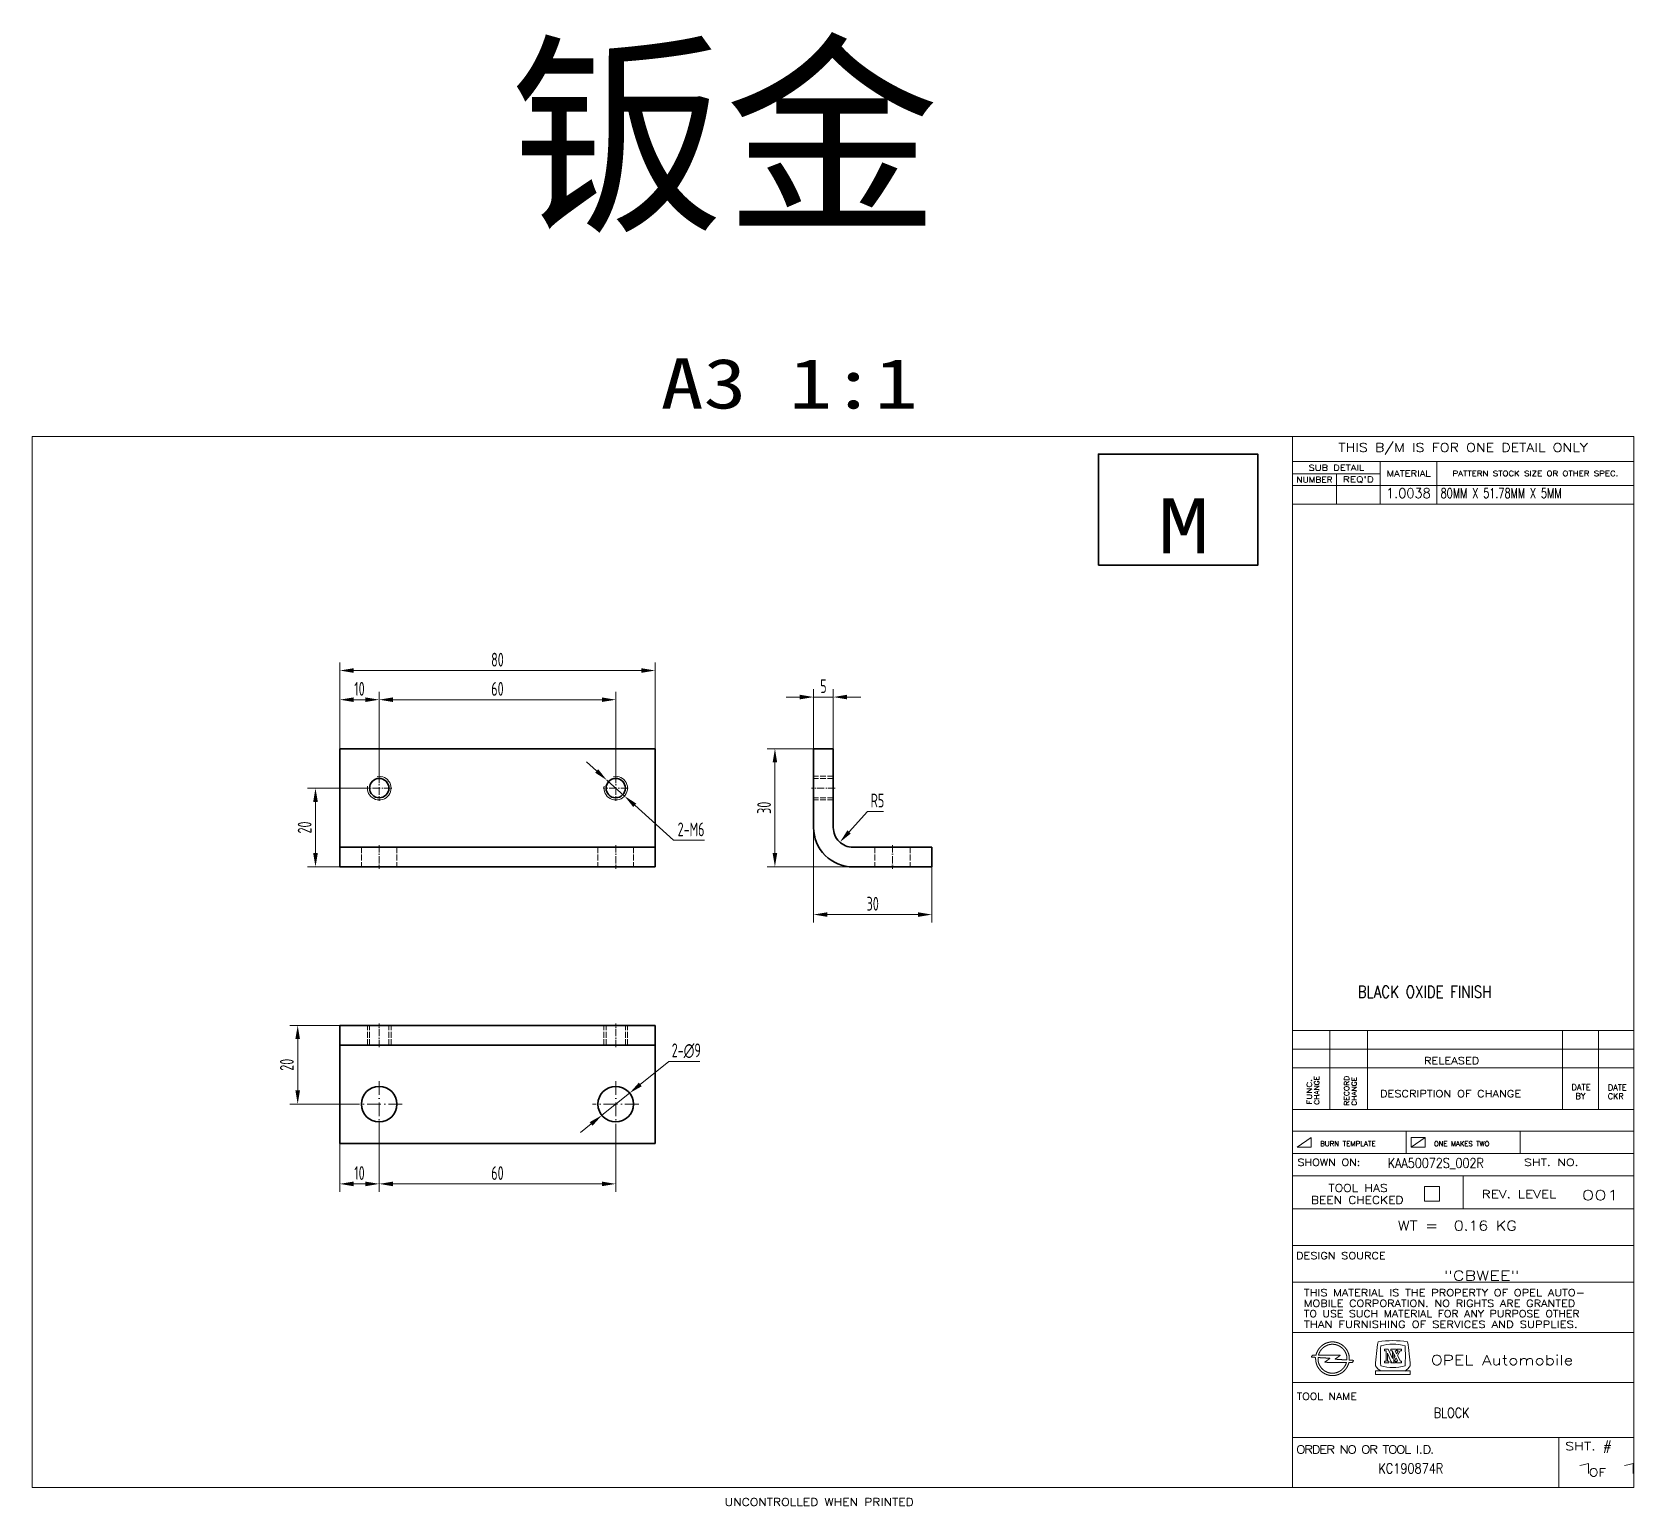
# Model space of a CAD drawing. Header units: inches. Extents: x 8574 to 12968, y 11160 to 11554.
# Drawn here: x 9456.6 to 9863, y 11162 to 11536 of the extents above; entities that cross this region are included whole.
import ezdxf

# ---------------------------------------------------------------- set-up
doc = ezdxf.new("R2010")
doc.units = ezdxf.units.IN
doc.header["$MEASUREMENT"] = 0
for name, pattern in [('AM_ISO02W050', [7.5, 6, -1.5]), ('AM_ISO08W050', [18, 12, -1.5, 3, -1.5]), ('DASHDOT', [18.5, 12, -3, 0.5, -3]), ('DASHED', [15, 12, -3])]:
    doc.linetypes.add(name, pattern=pattern)
for name, color, linetype, lineweight in [('123', 1, 'Continuous', 18), ('AM_7', 4, 'AM_ISO08W050', 25), ('AM_HID', 7, 'AM_ISO02W050', 25), ('AM_VIS', 1, 'Continuous', 50), ('尺寸', 3, 'Continuous', 20)]:
    doc.layers.add(name, color=color, linetype=linetype, lineweight=lineweight)
doc.layers.add('254', color=7, linetype='Continuous', true_color=0xffffff)
doc.styles.add('blockfont', font='simplex.shx')
doc.styles.add('hztxt', font='ISOCP.SHX', dxfattribs={"width": 0.707, "bigfont": 'hztxt.shx'})
doc.styles.add('leroy', font='simplex.shx')
doc.dimstyles.new('cbwee1-1$0', dxfattribs={"dimtxt": 3.5, "dimasz": 3.5, "dimexe": 2, "dimexo": 0, "dimgap": 1, "dimtad": 1, "dimdsep": 46, "dimtxsty": 'hztxt', "dimcen": 0, "dimclrd": 256, "dimclre": 256, "dimclrt": 256, "dimazin": 2, "dimtp": 0.1, "dimtm": 0.1, "dimtfac": 0.71, "dimtmove": 0, "dimatfit": 3, "dimfxl": 0, "dimlwd": 20, "dimlwe": 20, "dimarcsym": 0})
doc.dimstyles.new('cbwee1-1$3', dxfattribs={"dimtxt": 3.5, "dimasz": 3.5, "dimexe": 2, "dimexo": 0, "dimgap": 1, "dimtad": 1, "dimtih": 1, "dimtoh": 1, "dimdsep": 46, "dimtxsty": 'hztxt', "dimcen": 0, "dimclrd": 256, "dimclre": 256, "dimclrt": 256, "dimazin": 2, "dimtp": 0.1, "dimtm": 0.1, "dimtfac": 0.71, "dimtmove": 0, "dimatfit": 3, "dimfxl": 0, "dimlwd": 20, "dimlwe": 20, "dimarcsym": 0})
doc.dimstyles.new('cbwee1-1$4', dxfattribs={"dimtxt": 3.5, "dimasz": 3.5, "dimexe": 2, "dimexo": 0, "dimgap": 1, "dimtad": 1, "dimtih": 1, "dimtoh": 1, "dimdsep": 46, "dimtxsty": 'hztxt', "dimcen": 0, "dimclrd": 256, "dimclre": 256, "dimclrt": 256, "dimazin": 2, "dimtp": 0.1, "dimtm": 0.1, "dimtfac": 0.71, "dimtmove": 0, "dimatfit": 3, "dimfxl": 0, "dimlwd": 20, "dimlwe": 20, "dimarcsym": 0})

# ---------------------------------------------------------------- blocks, each defined once
blk = doc.blocks.new('sfsdt4654yuej')
at = {"layer": '254', "color": 4, "linetype": 'Continuous', "lineweight": 13, "char_height": 1.7747, "attachment_point": 7, "line_spacing_factor": 0.903614, "style": 'blockfont'}
for s, insert in [('\\W1.1929;THIS MATERIAL IS THE PROPERTY OF OPEL AUTO-', (6070.56, 3525.15)), ('\\W1.1861;MOBILE CORPORATION. NO RIGHTS ARE GRANTED', (6070.56, 3522.47)), ('\\W1.1469;TO USE SUCH MATERIAL FOR ANY PURPOSE OTHER', (6070.56, 3519.81)), ('\\W1.2217;THAN FURNISHING OF SERVICES AND SUPPLIES.', (6070.56, 3517.13))]:
    blk.add_mtext(s, dxfattribs=dict(at, insert=insert))
blk = doc.blocks.new('qewe345467juynj')
at = {"layer": '254', "color": 4, "linetype": 'Continuous', "lineweight": 13}
for p, q in [((6091.03, 3511.72), (6091.92, 3511.72)), ((6091.03, 3511.72), (6091.03, 3511.28)), ((6091.03, 3511.28), (6091.39, 3511.28)), ((6091.39, 3508.66), (6091.39, 3511.28)), ((6091.92, 3511.72), (6093.01, 3509.31)), ((6092.65, 3511.72), (6094.01, 3511.72)), ((6092.65, 3511.72), (6092.65, 3511.28)), ((6092.65, 3511.28), (6092.99, 3511.28)), ((6092.99, 3511.28), (6093.38, 3510.54)), ((6093.01, 3509.31), (6093.01, 3511.24)), ((6093.72, 3511.2), (6093.72, 3511.28)), ((6093.72, 3511.28), (6094.01, 3511.28)), ((6093.72, 3511.2), (6094.08, 3510.53)), ((6094.01, 3511.72), (6094.01, 3511.28)), ((6094.46, 3511.2), (6094.08, 3510.53)), ((6094.18, 3511.72), (6094.18, 3511.28)), ((6094.18, 3511.72), (6095.34, 3511.72)), ((6094.18, 3511.28), (6094.46, 3511.28)), ((6095, 3511.28), (6094.31, 3510.09)), ((6094.46, 3511.2), (6094.46, 3511.28)), ((6095, 3511.28), (6095.34, 3511.28)), ((6095.34, 3511.72), (6095.34, 3511.28)), ((6091.39, 3508.66), (6091.03, 3508.66)), ((6091.03, 3508.66), (6091.03, 3508.22)), ((6091.03, 3508.22), (6092.1, 3508.22)), ((6091.73, 3510.67), (6092.65, 3508.65)), ((6091.73, 3508.66), (6091.73, 3510.67)), ((6092.1, 3508.66), (6091.73, 3508.66)), ((6092.1, 3508.22), (6092.1, 3508.66)), ((6092.65, 3508.65), (6092.84, 3508.22)), ((6092.65, 3508.65), (6092.65, 3508.22)), ((6092.65, 3508.22), (6093.81, 3508.22)), ((6092.84, 3508.22), (6093.38, 3508.22)), ((6093.38, 3510.54), (6093.72, 3509.89)), ((6093.38, 3509.29), (6093.38, 3510.54)), ((6093.72, 3509.89), (6093.38, 3509.29)), ((6093.38, 3508.22), (6093.38, 3509.29)), ((6093.95, 3509.46), (6093.53, 3508.74)), ((6093.53, 3508.66), (6093.53, 3508.74)), ((6093.53, 3508.66), (6093.81, 3508.66)), ((6093.81, 3508.66), (6093.81, 3508.22)), ((6093.95, 3509.46), (6094.32, 3508.75)), ((6094.01, 3508.66), (6094.01, 3508.22)), ((6094.01, 3508.66), (6094.32, 3508.66)), ((6094.01, 3508.22), (6095.34, 3508.22)), ((6094.31, 3510.09), (6095.06, 3508.66)), ((6094.32, 3508.66), (6094.32, 3508.75)), ((6095.06, 3508.66), (6095.34, 3508.66)), ((6095.34, 3508.66), (6095.34, 3508.22)), ((6088.72, 3505.25), (6088.72, 3506.16)), ((6088.72, 3506.16), (6097.54, 3506.16)), ((6088.72, 3505.25), (6097.54, 3505.25)), ((6097.54, 3505.25), (6097.54, 3506.16))]:
    blk.add_line(p, q, dxfattribs=at)
for centre, major_axis, start_param, end_param in [((6121.66, 3505.16), (0, 40.74), 1.362215, 1.513648), ((6093.13, 3473.45), (0, 40.41), 6.168449, 6.397922), ((6115.47, 3510.01), (0, 31.49), 1.490581, 1.651011), ((6093.13, 3496.19), (0, 16.78), 6.054099, 6.512271), ((6071.61, 3510.01), (0, 30.49), 4.629531, 4.795247), ((6065.45, 3505.3), (0, 39.67), 4.767492, 4.923017), ((6092.1, 3510.95), (0, 5.42), 2.26349, 2.654149), ((6093.13, 3523.73), (0, 16.69), 2.911206, 3.37198), ((6094.21, 3510.87), (0, 5.33), 3.625513, 4.023219)]:
    blk.add_ellipse(centre, major_axis=major_axis, ratio=0.81, start_param=start_param, end_param=end_param, dxfattribs=at)
for points, knots in [([(6073.67, 3510.35), (6073.74, 3510.58), (6073.82, 3510.81), (6073.92, 3511.05), (6074.05, 3511.3), (6074.19, 3511.53), (6074.34, 3511.76), (6074.5, 3511.97), (6074.67, 3512.17)], [0, 0, 0.111378, 0.230664, 0.355972, 0.485263, 0.616424, 0.747323, 0.875856, 1, 1]), ([(6076.67, 3512.76), (6076.38, 3512.64), (6076.09, 3512.5), (6075.82, 3512.34), (6075.56, 3512.15), (6075.32, 3511.95), (6075.09, 3511.72), (6074.89, 3511.48), (6074.71, 3511.23), (6074.56, 3510.96)], [0, 0, 0.11099, 0.222376, 0.334052, 0.445852, 0.557577, 0.669022, 0.779997, 0.890351, 1, 1]), ([(6074.67, 3512.17), (6074.92, 3512.41), (6075.17, 3512.63), (6075.45, 3512.83), (6075.73, 3513), (6076.02, 3513.15), (6076.32, 3513.28), (6076.63, 3513.38), (6076.95, 3513.45), (6077.27, 3513.51), (6077.6, 3513.54), (6077.93, 3513.54), (6078.26, 3513.52), (6078.59, 3513.47), (6078.92, 3513.39), (6079.25, 3513.29)], [0, 0, 0.068755, 0.136595, 0.203684, 0.270176, 0.336212, 0.401927, 0.46745, 0.532903, 0.598412, 0.6641, 0.730096, 0.796536, 0.863562, 0.931328, 1, 1]), ([(6078.75, 3512.81), (6078.46, 3512.88), (6078.16, 3512.92), (6077.85, 3512.94), (6077.55, 3512.93), (6077.25, 3512.9), (6076.96, 3512.84), (6076.67, 3512.76)], [0, 0, 0.143949, 0.287722, 0.431217, 0.574309, 0.716867, 0.858784, 1, 1]), ([(6081.31, 3510.37), (6081.2, 3510.66), (6081.07, 3510.93), (6080.92, 3511.2), (6080.75, 3511.45), (6080.55, 3511.69), (6080.34, 3511.91), (6080.1, 3512.11), (6079.86, 3512.3), (6079.6, 3512.46), (6079.33, 3512.6), (6079.04, 3512.72), (6078.75, 3512.81)], [0, 0, 0.082426, 0.165172, 0.248273, 0.331704, 0.415396, 0.499247, 0.583142, 0.666965, 0.750615, 0.834015, 0.917134, 1, 1]), ([(6079.25, 3513.29), (6079.54, 3513.17), (6079.83, 3513.03), (6080.11, 3512.87), (6080.37, 3512.68), (6080.62, 3512.48), (6080.86, 3512.26), (6081.07, 3512.02), (6081.27, 3511.76), (6081.45, 3511.5), (6081.61, 3511.22), (6081.75, 3510.93), (6081.86, 3510.62)], [0, 0, 0.08295, 0.16603, 0.24927, 0.332668, 0.416191, 0.499787, 0.583395, 0.666954, 0.750414, 0.833739, 0.916924, 1, 1]), ([(6072.88, 3509.66), (6072.75, 3509.66), (6072.65, 3509.67), (6072.57, 3509.68), (6072.52, 3509.7), (6072.49, 3509.71), (6072.47, 3509.74), (6072.48, 3509.78), (6072.5, 3509.82), (6072.53, 3509.88), (6072.58, 3509.95)], [0, 0, 0.191055, 0.343107, 0.459006, 0.542332, 0.59915, 0.643151, 0.695954, 0.770642, 0.871504, 1, 1]), ([(6072.58, 3509.95), (6072.63, 3510.01), (6072.67, 3510.07), (6072.71, 3510.12), (6072.74, 3510.15), (6072.76, 3510.17)], [0, 0, 0.269143, 0.520022, 0.73619, 0.901343, 1, 1]), ([(6072.76, 3510.17), (6072.79, 3510.18), (6072.85, 3510.18), (6072.92, 3510.19), (6073.01, 3510.19), (6073.11, 3510.19), (6073.23, 3510.2)], [0, 0, 0.061091, 0.176811, 0.338125, 0.535506, 0.759343, 1, 1]), ([(6073.39, 3509.62), (6073.34, 3509.63), (6073.27, 3509.63), (6073.18, 3509.64), (6073.08, 3509.65), (6072.98, 3509.65), (6072.88, 3509.66)], [0, 0, 0.099968, 0.239556, 0.409066, 0.598787, 0.799003, 1, 1]), ([(6073.23, 3510.2), (6073.64, 3510.2), (6073.67, 3510.35)], [0, 0, 0.716642, 1, 1]), ([(6073.39, 3509.62), (6073.53, 3509.61), (6073.54, 3509.13)], [0, 0, 0.230846, 1, 1]), ([(6073.62, 3508.4), (6073.59, 3508.54), (6073.57, 3508.71), (6073.56, 3508.91), (6073.54, 3509.13)], [0, 0, 0.196985, 0.426021, 0.692099, 1, 1]), ([(6077.46, 3505), (6077.11, 3505.05), (6076.77, 3505.12), (6076.44, 3505.22), (6076.12, 3505.34), (6075.81, 3505.49), (6075.52, 3505.66), (6075.25, 3505.85), (6074.98, 3506.06), (6074.74, 3506.29), (6074.52, 3506.55), (6074.31, 3506.82), (6074.13, 3507.1), (6073.96, 3507.41), (6073.82, 3507.72), (6073.71, 3508.06), (6073.62, 3508.4)], [0, 0, 0.064169, 0.127503, 0.190172, 0.252329, 0.314107, 0.37563, 0.437008, 0.498344, 0.559738, 0.621286, 0.68309, 0.745255, 0.807895, 0.871136, 0.935119, 1, 1]), ([(6074.15, 3509.57), (6074.14, 3509.55), (6074.14, 3509.51), (6074.14, 3509.45), (6074.14, 3509.37), (6074.14, 3509.28), (6074.14, 3509.19), (6074.15, 3509.09), (6074.15, 3508.99), (6074.16, 3508.89), (6074.17, 3508.8), (6074.18, 3508.72), (6074.19, 3508.65)], [0, 0, 0.022134, 0.067885, 0.133978, 0.21659, 0.311809, 0.415695, 0.5243, 0.633672, 0.739861, 0.838926, 0.926936, 1, 1]), ([(6077.15, 3509.39), (6077.13, 3509.39), (6077.07, 3509.39), (6077, 3509.4), (6076.9, 3509.41), (6076.79, 3509.41), (6076.66, 3509.42), (6076.52, 3509.43), (6076.21, 3509.45), (6075.87, 3509.47), (6075.52, 3509.49), (6075.17, 3509.51), (6074.85, 3509.53), (6074.71, 3509.54), (6074.57, 3509.55), (6074.45, 3509.55), (6074.35, 3509.56), (6074.27, 3509.56), (6074.2, 3509.57), (6074.16, 3509.57), (6074.15, 3509.57)], [0, 0, 0.009598, 0.027188, 0.052061, 0.083504, 0.120807, 0.163256, 0.210138, 0.314356, 0.42776, 0.544649, 0.659324, 0.766085, 0.814716, 0.85923, 0.898916, 0.933061, 0.960953, 0.981879, 0.995129, 1, 1]), ([(6074.19, 3508.65), (6074.25, 3508.37), (6074.33, 3508.09), (6074.44, 3507.81), (6074.57, 3507.55), (6074.72, 3507.3), (6074.89, 3507.05), (6075.07, 3506.83), (6075.27, 3506.62), (6075.49, 3506.43)], [0, 0, 0.11021, 0.221366, 0.33321, 0.445425, 0.557661, 0.669558, 0.780773, 0.890999, 1, 1]), ([(6074.27, 3510.27), (6074.26, 3510.2), (6076.99, 3510.19)], [0, 0, 0.027534, 1, 1]), ([(6074.56, 3510.96), (6074.49, 3510.83), (6074.44, 3510.7), (6074.38, 3510.58), (6074.34, 3510.46), (6074.3, 3510.36), (6074.27, 3510.27)], [0, 0, 0.18649, 0.374795, 0.557596, 0.727567, 0.877421, 1, 1]), ([(6075.87, 3508.4), (6075.88, 3508.41), (6075.9, 3508.44), (6075.93, 3508.47), (6075.99, 3508.52), (6076.06, 3508.57), (6076.15, 3508.64), (6076.26, 3508.72), (6076.39, 3508.81), (6076.54, 3508.91)], [0, 0, 0.019146, 0.057134, 0.116724, 0.199396, 0.306377, 0.438817, 0.597835, 0.784531, 1, 1]), ([(6078.62, 3508.34), (6077.99, 3508.35), (6077.46, 3508.35), (6077.03, 3508.35), (6076.84, 3508.35), (6076.68, 3508.35), (6076.54, 3508.35), (6076.41, 3508.36), (6076.3, 3508.36), (6076.21, 3508.36), (6076.13, 3508.36), (6076.06, 3508.36), (6076.01, 3508.37), (6075.97, 3508.37), (6075.93, 3508.37), (6075.91, 3508.38), (6075.89, 3508.38), (6075.88, 3508.39), (6075.87, 3508.39), (6075.87, 3508.4)], [0, 0, 0.229373, 0.42074, 0.577523, 0.644015, 0.703144, 0.755338, 0.801026, 0.840635, 0.874594, 0.903333, 0.92728, 0.946867, 0.962526, 0.974697, 0.983822, 0.990363, 0.994821, 0.997785, 1, 1]), ([(6076.54, 3508.91), (6076.7, 3509.02), (6076.83, 3509.12), (6076.94, 3509.2), (6077.03, 3509.27), (6077.1, 3509.32), (6077.14, 3509.35), (6077.16, 3509.38), (6077.15, 3509.39)], [0, 0, 0.249101, 0.460974, 0.636325, 0.775874, 0.880374, 0.950669, 0.988029, 1, 1]), ([(6076.99, 3510.19), (6077.62, 3510.19), (6078.14, 3510.19), (6078.57, 3510.18), (6078.75, 3510.18), (6078.91, 3510.18), (6079.05, 3510.18), (6079.18, 3510.18), (6079.29, 3510.18), (6079.38, 3510.18), (6079.46, 3510.17), (6079.53, 3510.17), (6079.58, 3510.17), (6079.63, 3510.17), (6079.66, 3510.16), (6079.69, 3510.16), (6079.71, 3510.15), (6079.72, 3510.15), (6079.73, 3510.14), (6079.73, 3510.14), (6079.74, 3510.13), (6079.74, 3510.13)], [0, 0, 0.22615, 0.415033, 0.570013, 0.635842, 0.694457, 0.74628, 0.791731, 0.831231, 0.865202, 0.894065, 0.918244, 0.938161, 0.954242, 0.966916, 0.976619, 0.983799, 0.988929, 0.992535, 0.995218, 0.99758, 1, 1]), ([(6078.33, 3505.63), (6078.64, 3505.69), (6078.94, 3505.78), (6079.23, 3505.89), (6079.51, 3506.03), (6079.78, 3506.18), (6080.03, 3506.36), (6080.27, 3506.56), (6080.49, 3506.78), (6080.69, 3507.01), (6080.87, 3507.26), (6081.03, 3507.52), (6081.17, 3507.8), (6081.29, 3508.09)], [0, 0, 0.077903, 0.15537, 0.232531, 0.309478, 0.386275, 0.462964, 0.539574, 0.616133, 0.692673, 0.769241, 0.84591, 0.922782, 1, 1]), ([(6079.07, 3509.61), (6078.93, 3509.52), (6078.81, 3509.43), (6078.71, 3509.36), (6078.63, 3509.31), (6078.57, 3509.26), (6078.52, 3509.23), (6078.49, 3509.2), (6078.47, 3509.18), (6078.46, 3509.17), (6078.46, 3509.16), (6078.47, 3509.15), (6078.49, 3509.15), (6078.51, 3509.15)], [0, 0, 0.209815, 0.387203, 0.53455, 0.654247, 0.74869, 0.820301, 0.871555, 0.90509, 0.924167, 0.935232, 0.949789, 0.971663, 1, 1]), ([(6078.51, 3509.15), (6078.54, 3509.14), (6078.6, 3509.14), (6078.8, 3509.13), (6079.08, 3509.11), (6079.42, 3509.09), (6079.82, 3509.06), (6080.02, 3509.05)], [0, 0, 0.02091, 0.060553, 0.189727, 0.3749, 0.603451, 0.862758, 1, 1]), ([(6081.35, 3508.32), (6081.34, 3508.32), (6081.3, 3508.32), (6081.23, 3508.32), (6081.14, 3508.32), (6081.02, 3508.33), (6080.88, 3508.33), (6080.73, 3508.33), (6080.55, 3508.33), (6080.35, 3508.34), (6080.14, 3508.34), (6079.92, 3508.34), (6079.43, 3508.34), (6078.9, 3508.34), (6078.62, 3508.34)], [0, 0, 0.005258, 0.020502, 0.045257, 0.079015, 0.121264, 0.171495, 0.229194, 0.293848, 0.364947, 0.441976, 0.524423, 0.703524, 0.898148, 1, 1]), ([(6079.74, 3510.13), (6079.74, 3510.11), (6079.72, 3510.09), (6079.7, 3510.06), (6079.66, 3510.03), (6079.61, 3509.99), (6079.54, 3509.94), (6079.45, 3509.88), (6079.35, 3509.8), (6079.22, 3509.71), (6079.07, 3509.61)], [0, 0, 0.018365, 0.046816, 0.089459, 0.149197, 0.228535, 0.329827, 0.455365, 0.607411, 0.78821, 1, 1]), ([(6081.92, 3508.09), (6081.8, 3507.75), (6081.66, 3507.43), (6081.5, 3507.11), (6081.31, 3506.82), (6081.09, 3506.54), (6080.86, 3506.28), (6080.6, 3506.03), (6080.32, 3505.81), (6080.03, 3505.61), (6079.72, 3505.44)], [0, 0, 0.10035, 0.200408, 0.300289, 0.400076, 0.499828, 0.599595, 0.699424, 0.799376, 0.89953, 1, 1]), ([(6080.02, 3509.05), (6080.21, 3509.03), (6080.57, 3509.01), (6080.88, 3508.99), (6081.14, 3508.97), (6081.32, 3508.96), (6081.39, 3508.96), (6081.43, 3508.95), (6081.44, 3508.95)], [0, 0, 0.133506, 0.384088, 0.604663, 0.785508, 0.9169, 0.961013, 0.989119, 1, 1]), ([(6081.29, 3508.09), (6081.31, 3508.17), (6081.33, 3508.24), (6081.35, 3508.29), (6081.35, 3508.32)], [0, 0, 0.35945, 0.667691, 0.892031, 1, 1]), ([(6081.48, 3509.07), (6081.49, 3509.18), (6081.49, 3509.3), (6081.48, 3509.44), (6081.47, 3509.59), (6081.45, 3509.75), (6081.42, 3509.91), (6081.39, 3510.07), (6081.35, 3510.23), (6081.31, 3510.37)], [0, 0, 0.077068, 0.169919, 0.275614, 0.391015, 0.512892, 0.637985, 0.763026, 0.884765, 1, 1]), ([(6081.44, 3508.95), (6081.45, 3508.96), (6081.46, 3508.99), (6081.47, 3509.03), (6081.48, 3509.07)], [0, 0, 0.095053, 0.309113, 0.62069, 1, 1]), ([(6081.86, 3510.62), (6081.92, 3510.45), (6081.96, 3510.28), (6082, 3510.13), (6082.02, 3509.97), (6082.04, 3509.8), (6082.06, 3509.62), (6082.07, 3509.42)], [0, 0, 0.150667, 0.287747, 0.41777, 0.547377, 0.683237, 0.83195, 1, 1]), ([(6081.92, 3508.09), (6081.99, 3508.32), (6082.86, 3508.35), (6083.01, 3508.55)], [0, 0, 0.179528, 0.822363, 1, 1]), ([(6082.07, 3509.42), (6082.08, 3508.93), (6082.25, 3508.91)], [0, 0, 0.741727, 1, 1]), ([(6082.25, 3508.91), (6082.32, 3508.9), (6082.42, 3508.9), (6082.52, 3508.89), (6082.64, 3508.88), (6082.75, 3508.88)], [0, 0, 0.140529, 0.32758, 0.544374, 0.77411, 1, 1]), ([(6082.75, 3508.88), (6082.88, 3508.87), (6082.97, 3508.86), (6083.05, 3508.85), (6083.1, 3508.83), (6083.13, 3508.82), (6083.15, 3508.8), (6083.15, 3508.77)], [0, 0, 0.281802, 0.503225, 0.671086, 0.792901, 0.878047, 0.940507, 1, 1]), ([(6083.15, 3508.77), (6083.15, 3508.75), (6083.13, 3508.72), (6083.09, 3508.67), (6083.05, 3508.61), (6083.01, 3508.55)], [0, 0, 0.078782, 0.234052, 0.450313, 0.711148, 1, 1]), ([(6075.49, 3506.43), (6075.74, 3506.24), (6076.01, 3506.08), (6076.28, 3505.94), (6076.56, 3505.82), (6076.84, 3505.73), (6077.14, 3505.66), (6077.43, 3505.61), (6077.73, 3505.59), (6078.03, 3505.6), (6078.33, 3505.63)], [0, 0, 0.103605, 0.205747, 0.306667, 0.406608, 0.505813, 0.604534, 0.70303, 0.801576, 0.900462, 1, 1]), ([(6079.72, 3505.44), (6079.42, 3505.31), (6079.1, 3505.19), (6078.78, 3505.11), (6078.45, 3505.04), (6078.11, 3505), (6077.78, 3504.99), (6077.46, 3505)], [0, 0, 0.141241, 0.28464, 0.429265, 0.574114, 0.718167, 0.860433, 1, 1])]:
    blk.add_open_spline(points, degree=1, knots=knots, dxfattribs=at)
at = {"layer": '254', "color": 4, "linetype": 'Continuous', "lineweight": 13, "insert": (6102.77, 3507.67), "char_height": 2.5, "attachment_point": 7, "line_spacing_factor": 0.903614, "style": 'blockfont'}
blk.add_mtext('\\W1.2721;OPEL Automobile', dxfattribs=at)
blk = doc.blocks.new('lingjiantuA4-1')
at = {"layer": '254', "color": 5, "linetype": 'Continuous', "lineweight": 18}
for p, q in [((3852.88, 11893.1), (4259.25, 11893.1)), ((3852.88, 11626.4), (3852.88, 11893.1)), ((4172.6, 11626.4), (4172.6, 11893.1)), ((4259.25, 11893.1), (4259.25, 11626.4)), ((4172.6, 11886.83), (4172.6, 11861.43)), ((4172.59, 11742.38), (4259.25, 11742.38)), ((4182.12, 11722.33), (4182.12, 11742.38)), ((4191.64, 11722.33), (4191.64, 11742.38)), ((4241.15, 11722.33), (4241.15, 11742.38)), ((4250.28, 11722.33), (4250.28, 11742.38)), ((4172.59, 11737.62), (4259.25, 11737.62)), ((4172.59, 11732.86), (4259.25, 11732.86)), ((4172.57, 11722.33), (4259.25, 11722.33)), ((4172.57, 11716.84), (4259.23, 11716.84)), ((4201.46, 11716.84), (4201.46, 11711.16)), ((4230.36, 11716.84), (4230.36, 11711.16)), ((4177.4, 11715.24), (4173.85, 11712.76)), ((4173.85, 11712.76), (4177.4, 11712.76)), ((4177.4, 11712.76), (4177.4, 11715.24)), ((4206.28, 11715.24), (4202.74, 11715.24)), ((4202.74, 11715.24), (4202.74, 11712.76)), ((4206.28, 11715.24), (4202.74, 11712.76)), ((4206.28, 11712.76), (4206.28, 11715.24)), ((4172.57, 11711.16), (4259.25, 11711.16)), ((4172.57, 11705.49), (4259.25, 11705.49)), ((4206.14, 11702.76), (4206.14, 11699.04)), ((4209.88, 11702.76), (4206.14, 11702.76)), ((4209.88, 11702.76), (4209.88, 11699.04)), ((4259.23, 11697.1), (4172.57, 11697.1)), ((4206.14, 11699.04), (4209.88, 11699.04)), ((4259.25, 11687.78), (4172.59, 11687.78)), ((4259.25, 11687.78), (4172.59, 11687.78)), ((4259.25, 11678.47), (4172.59, 11678.47)), ((4259.25, 11665.77), (4172.59, 11665.77)), ((4259.25, 11653.07), (4172.59, 11653.07)), ((4259.25, 11639.1), (4172.59, 11639.1)), ((4240.2, 11639.1), (4240.2, 11626.4)), ((4259.25, 11626.4), (3852.88, 11626.4))]:
    blk.add_line(p, q, dxfattribs=at)
at = {"layer": '254', "color": 7, "linetype": 'Continuous', "lineweight": 18}
for p, q in [((4172.6, 11893.1), (4183.81, 11893.1)), ((4183.81, 11893.1), (4194.9, 11893.1)), ((4194.9, 11893.1), (4209.27, 11893.1)), ((4209.27, 11893.1), (4259.25, 11893.1)), ((4172.6, 11886.75), (4183.81, 11886.75)), ((4183.81, 11886.75), (4194.9, 11886.75)), ((4194.9, 11886.75), (4209.27, 11886.75)), ((4194.9, 11886.75), (4194.9, 11883.57)), ((4209.27, 11886.75), (4259.25, 11886.75)), ((4209.27, 11886.75), (4209.27, 11883.57)), ((4172.6, 11883.57), (4183.81, 11883.57)), ((4183.81, 11883.57), (4194.9, 11883.57)), ((4183.81, 11883.57), (4183.81, 11880.66)), ((4194.9, 11883.57), (4194.9, 11880.66)), ((4209.27, 11883.57), (4209.27, 11880.66))]:
    blk.add_line(p, q, dxfattribs=at)
at = {"layer": '254', "color": 172, "linetype": 'Continuous', "lineweight": 18}
blk.add_line((4215.91, 11705.49), (4215.9, 11697.1), dxfattribs=at)
at = {"layer": '尺寸', "color": 2}
for name in ['sfsdt4654yuej', 'qewe345467juynj']:
    blk.add_blockref(name, (-1895.04, 8149.81), dxfattribs=at)
at = {"layer": '254', "color": 4, "linetype": 'Continuous', "lineweight": 13, "line_spacing_factor": 0.903614, "style": 'blockfont'}
for s, insert, char_height, attachment_point in [('\\W1.2129;THIS B/M IS FOR ONE DETAIL ONLY', (4215.92, 11889.93), 2.1779, 5), ('\\W1.1081;NUMBER', (4178.2, 11882.12), 1.4923, 5), ('\\W1.2440;SUB DETAIL', (4183.75, 11885.16), 1.4923, 5), ("\\W1.3202;REQ'D", (4189.36, 11882.12), 1.4923, 5), ('\\W1.2383;MATERIAL', (4202.09, 11883.71), 1.4923, 5), ('\\W1.1891;PATTERN STOCK SIZE OR OTHER SPEC.', (4234.26, 11883.71), 1.3444, 5), ('\\W1.1973;RELEASED', (4205.98, 11733.86), 1.7747, 7), ('\\W1.0198;DATE', (4243.41, 11727.21), 1.4923, 7), ('\\W1.0198;DATE', (4252.6, 11727.16), 1.4923, 7), ('\\W1.1952;DESCRIPTION OF CHANGE', (4194.82, 11725.45), 1.7747, 7), ('\\W1.0020; BY', (4243.41, 11724.97), 1.4923, 7), ('\\W1.0020;CKR', (4252.6, 11724.92), 1.4923, 7), ('\\W1.0546;BURN TEMPLATE', (4179.64, 11713.01), 1.2369, 7), ('\\W1.0228;ONE MAKES TWO', (4208.53, 11713.01), 1.2369, 7), ('\\W1.1644;SHOWN ON:', (4173.89, 11708.02), 1.7747, 7), ('\\W1.3392;SHT. NO.', (4231.36, 11708.01), 1.7478, 7), ('\\W1.1491;BEEN CHECKED', (4177.33, 11698.39), 1.9763, 7), ('\\W1.1590;TOOL HAS', (4181.75, 11701.42), 1.9763, 7), ('\\W1.2864;REV. LEVEL', (4220.62, 11699.85), 1.9763, 7), ('\\W1.1860;DESIGN SOURCE', (4173.54, 11684.33), 1.7747, 7), ('\\W1.1384;TOOL NAME', (4173.71, 11648.63), 1.7747, 7), ('\\W1.2362;\\Q360.0;\\T0.81;ORDER NO OR TOOL I.D.', (4173.56, 11635.04), 2.032, 7), ('\\W1.2999;SHT. #', (4241.82, 11635.21), 2.0301, 7), ('\\W1.2469;OF', (4247.83, 11629.23), 2.0301, 7), ('\\W1.1578;UNCONTROLLED WHEN PRINTED', (4028.59, 11621.72), 1.9763, 7)]:
    blk.add_mtext(s, dxfattribs=dict(at, insert=insert, char_height=char_height, attachment_point=attachment_point))
at = {"layer": '254', "color": 4, "linetype": 'Continuous', "lineweight": 13, "char_height": 1.2369, "attachment_point": 7, "rotation": 90, "line_spacing_factor": 0.903614, "style": 'blockfont'}
for s, insert in [('\\W1.3202;FUNC.', (4177.5, 11723.53)), ('\\W1.1173;CHANGE', (4179.4, 11723.53)), ('\\W1.1457;RECORD', (4186.97, 11723.29)), ('\\W1.1173;CHANGE', (4188.88, 11723.29))]:
    blk.add_mtext(s, dxfattribs=dict(at, insert=insert))
blk = doc.blocks.new('OB-A4')
at = {"layer": '尺寸', "color": 237}
blk.add_lwpolyline([(0, 0.66), (406.37, 0.66), (406.37, -266.05), (0, -266.05)], close=True, dxfattribs=at)
blk = doc.blocks.new('A$C6A10694E')
at = {"color": 7, "lineweight": 35}
blk.add_lwpolyline([(-40.43, 0), (-40.43, 28.21), (0, 28.21), (0, 0)], close=True, dxfattribs=at)
at = {"layer": '254', "color": 7, "linetype": 'Continuous', "lineweight": 13, "insert": (-25.32, 3), "char_height": 14, "attachment_point": 7, "line_spacing_factor": 0.903614, "style": 'leroy'}
blk.add_mtext('{\\fMonospac821 BT|b0|i0|c0|p49;\\W1.1;M}', dxfattribs=at)
blk = doc.blocks.new('*D253')
at = {"layer": 'Defpoints', "color": 0, "ltscale": 0.5}
for p in [(9534.68, 11366.58), (9534.68, 11354.15), (9544.68, 11347.34)]:
    blk.add_point(p, dxfattribs=at)
at = {"layer": '尺寸', "lineweight": 20, "ltscale": 0.5}
for p, q in [((9534.68, 11354.15), (9534.68, 11368.58)), ((9541.18, 11366.58), (9538.18, 11366.58)), ((9544.68, 11347.34), (9544.68, 11368.58))]:
    blk.add_line(p, q, dxfattribs=at)
at = {"layer": '尺寸', "ltscale": 0.5}
for points in [[(9538.18, 11367.16), (9538.18, 11366), (9534.68, 11366.58)], [(9541.18, 11367.16), (9541.18, 11366), (9544.68, 11366.58)]]:
    blk.add_solid(points, dxfattribs=at)
at = {"layer": '尺寸', "ltscale": 0.5, "insert": (9539.68, 11369.33), "char_height": 3.5, "attachment_point": 5, "style": 'hztxt'}
blk.add_mtext('10', dxfattribs=at)
blk = doc.blocks.new('*D254')
at = {"layer": 'Defpoints', "color": 0, "ltscale": 0.5}
for p in [(9604.68, 11366.58), (9544.68, 11357.96), (9604.68, 11347.34)]:
    blk.add_point(p, dxfattribs=at)
at = {"layer": '尺寸', "lineweight": 20, "ltscale": 0.5}
for p, q in [((9544.68, 11357.96), (9544.68, 11368.58)), ((9548.18, 11366.58), (9601.18, 11366.58)), ((9604.68, 11347.34), (9604.68, 11368.58))]:
    blk.add_line(p, q, dxfattribs=at)
at = {"layer": '尺寸', "ltscale": 0.5}
for points in [[(9548.18, 11367.16), (9548.18, 11366), (9544.68, 11366.58)], [(9601.18, 11367.16), (9601.18, 11366), (9604.68, 11366.58)]]:
    blk.add_solid(points, dxfattribs=at)
at = {"layer": '尺寸', "ltscale": 0.5, "insert": (9574.68, 11369.33), "char_height": 3.5, "attachment_point": 5, "style": 'hztxt'}
blk.add_mtext('60', dxfattribs=at)
blk = doc.blocks.new('*D255')
at = {"layer": 'Defpoints', "color": 0, "ltscale": 0.5}
for p in [(9614.68, 11373.98), (9534.68, 11354.15), (9614.68, 11354.15)]:
    blk.add_point(p, dxfattribs=at)
at = {"layer": '尺寸', "lineweight": 20, "ltscale": 0.5}
for p, q in [((9534.68, 11354.15), (9534.68, 11375.98)), ((9614.68, 11354.15), (9614.68, 11375.98)), ((9538.18, 11373.98), (9611.18, 11373.98))]:
    blk.add_line(p, q, dxfattribs=at)
at = {"layer": '尺寸', "ltscale": 0.5}
for points in [[(9538.18, 11374.56), (9538.18, 11373.4), (9534.68, 11373.98)], [(9611.18, 11374.56), (9611.18, 11373.4), (9614.68, 11373.98)]]:
    blk.add_solid(points, dxfattribs=at)
at = {"layer": '尺寸', "ltscale": 0.5, "insert": (9574.68, 11376.73), "char_height": 3.5, "attachment_point": 5, "style": 'hztxt'}
blk.add_mtext('80', dxfattribs=at)
blk = doc.blocks.new('*D256')
at = {"layer": 'Defpoints', "color": 0, "ltscale": 0.5}
for p in [(9541.49, 11344.15), (9528.52, 11324.15), (9534.68, 11324.15)]:
    blk.add_point(p, dxfattribs=at)
at = {"layer": '尺寸', "lineweight": 20, "ltscale": 0.5}
for p, q in [((9541.49, 11344.15), (9526.52, 11344.15)), ((9528.52, 11340.65), (9528.52, 11327.65)), ((9534.68, 11324.15), (9526.52, 11324.15))]:
    blk.add_line(p, q, dxfattribs=at)
at = {"layer": '尺寸', "ltscale": 0.5}
for points in [[(9527.94, 11340.65), (9529.11, 11340.65), (9528.52, 11344.15)], [(9527.94, 11327.65), (9529.11, 11327.65), (9528.52, 11324.15)]]:
    blk.add_solid(points, dxfattribs=at)
at = {"layer": '尺寸', "ltscale": 0.5, "insert": (9525.77, 11334.15), "char_height": 3.5, "attachment_point": 5, "rotation": 90, "style": 'hztxt'}
blk.add_mtext('20', dxfattribs=at)
blk = doc.blocks.new('*D257')
at = {"layer": 'Defpoints', "color": 0, "ltscale": 0.5}
for p in [(9659.88, 11367.25), (9654.88, 11354.15), (9659.88, 11354.15)]:
    blk.add_point(p, dxfattribs=at)
at = {"layer": '尺寸', "lineweight": 20, "ltscale": 0.5}
for p, q in [((9651.38, 11367.25), (9647.88, 11367.25)), ((9654.88, 11354.15), (9654.88, 11369.25)), ((9654.88, 11367.25), (9659.88, 11367.25)), ((9659.88, 11354.15), (9659.88, 11369.25)), ((9663.38, 11367.25), (9666.88, 11367.25))]:
    blk.add_line(p, q, dxfattribs=at)
at = {"layer": '尺寸', "ltscale": 0.5}
for points in [[(9651.38, 11367.83), (9651.38, 11366.66), (9654.88, 11367.25)], [(9663.38, 11367.83), (9663.38, 11366.66), (9659.88, 11367.25)]]:
    blk.add_solid(points, dxfattribs=at)
at = {"layer": '尺寸', "ltscale": 0.5, "insert": (9657.38, 11370), "char_height": 3.5, "attachment_point": 5, "style": 'hztxt'}
blk.add_mtext('5', dxfattribs=at)
blk = doc.blocks.new('*D258')
at = {"layer": 'Defpoints', "color": 0, "ltscale": 0.5}
for p in [(9654.88, 11354.15), (9645.07, 11324.15), (9664.88, 11324.15)]:
    blk.add_point(p, dxfattribs=at)
at = {"layer": '尺寸', "lineweight": 20, "ltscale": 0.5}
for p, q in [((9654.88, 11354.15), (9643.07, 11354.15)), ((9645.07, 11350.65), (9645.07, 11327.65)), ((9664.88, 11324.15), (9643.07, 11324.15))]:
    blk.add_line(p, q, dxfattribs=at)
at = {"layer": '尺寸', "ltscale": 0.5}
for points in [[(9644.49, 11350.65), (9645.65, 11350.65), (9645.07, 11354.15)], [(9644.49, 11327.65), (9645.65, 11327.65), (9645.07, 11324.15)]]:
    blk.add_solid(points, dxfattribs=at)
at = {"layer": '尺寸', "ltscale": 0.5, "insert": (9642.32, 11339.15), "char_height": 3.5, "attachment_point": 5, "rotation": 90, "style": 'hztxt'}
blk.add_mtext('30', dxfattribs=at)
blk = doc.blocks.new('*D259')
at = {"layer": 'Defpoints', "color": 0, "ltscale": 0.5}
for p in [(9654.88, 11334.15), (9684.88, 11324.15), (9654.88, 11312.06)]:
    blk.add_point(p, dxfattribs=at)
at = {"layer": '尺寸', "lineweight": 20, "ltscale": 0.5}
for p, q in [((9654.88, 11334.15), (9654.88, 11310.06)), ((9684.88, 11324.15), (9684.88, 11310.06)), ((9681.38, 11312.06), (9658.38, 11312.06))]:
    blk.add_line(p, q, dxfattribs=at)
at = {"layer": '尺寸', "ltscale": 0.5}
for points in [[(9658.38, 11312.64), (9658.38, 11311.48), (9654.88, 11312.06)], [(9681.38, 11312.64), (9681.38, 11311.48), (9684.88, 11312.06)]]:
    blk.add_solid(points, dxfattribs=at)
at = {"layer": '尺寸', "ltscale": 0.5, "insert": (9669.88, 11314.81), "char_height": 3.5, "attachment_point": 5, "style": 'hztxt'}
blk.add_mtext('30', dxfattribs=at)
blk = doc.blocks.new('*D260')
at = {"layer": 'Defpoints', "color": 0, "ltscale": 0.5}
for p in [(9664.88, 11334.15), (9661.55, 11330.42)]:
    blk.add_point(p, dxfattribs=at)
at = {"layer": '尺寸', "linetype": 'ByBlock', "lineweight": 20, "ltscale": 0.5}
for p, q in [((9668.55, 11338.25), (9663.88, 11333.03)), ((9672.62, 11338.25), (9668.55, 11338.25))]:
    blk.add_line(p, q, dxfattribs=at)
at = {"layer": '尺寸', "ltscale": 0.5}
blk.add_solid([(9663.45, 11333.42), (9664.32, 11332.64), (9661.55, 11330.42)], dxfattribs=at)
at = {"layer": '尺寸', "ltscale": 0.5, "insert": (9671.08, 11341), "char_height": 3.5, "attachment_point": 5, "style": 'hztxt'}
blk.add_mtext('R5', dxfattribs=at)
blk = doc.blocks.new('*D261')
at = {"layer": 'Defpoints', "color": 0, "ltscale": 0.5}
for p in [(9544.68, 11259.45), (9534.68, 11253.95), (9534.68, 11243.73)]:
    blk.add_point(p, dxfattribs=at)
at = {"layer": '尺寸', "lineweight": 20, "ltscale": 0.5}
for p, q in [((9544.68, 11259.45), (9544.68, 11241.73)), ((9534.68, 11253.95), (9534.68, 11241.73)), ((9541.18, 11243.73), (9538.18, 11243.73))]:
    blk.add_line(p, q, dxfattribs=at)
at = {"layer": '尺寸', "ltscale": 0.5}
for points in [[(9538.18, 11244.31), (9538.18, 11243.14), (9534.68, 11243.73)], [(9541.18, 11244.31), (9541.18, 11243.14), (9544.68, 11243.73)]]:
    blk.add_solid(points, dxfattribs=at)
at = {"layer": '尺寸', "ltscale": 0.5, "insert": (9539.68, 11246.48), "char_height": 3.5, "attachment_point": 5, "style": 'hztxt'}
blk.add_mtext('10', dxfattribs=at)
blk = doc.blocks.new('*D262')
at = {"layer": 'Defpoints', "color": 0, "ltscale": 0.5}
for p in [(9544.68, 11258.1), (9604.68, 11258.1), (9604.68, 11243.73)]:
    blk.add_point(p, dxfattribs=at)
at = {"layer": '尺寸', "lineweight": 20, "ltscale": 0.5}
for p, q in [((9544.68, 11258.1), (9544.68, 11241.73)), ((9604.68, 11258.1), (9604.68, 11241.73)), ((9548.18, 11243.73), (9601.18, 11243.73))]:
    blk.add_line(p, q, dxfattribs=at)
at = {"layer": '尺寸', "ltscale": 0.5}
for points in [[(9548.18, 11244.31), (9548.18, 11243.14), (9544.68, 11243.73)], [(9601.18, 11244.31), (9601.18, 11243.14), (9604.68, 11243.73)]]:
    blk.add_solid(points, dxfattribs=at)
at = {"layer": '尺寸', "ltscale": 0.5, "insert": (9574.68, 11246.48), "char_height": 3.5, "attachment_point": 5, "style": 'hztxt'}
blk.add_mtext('60', dxfattribs=at)
blk = doc.blocks.new('*D263')
at = {"layer": 'Defpoints', "color": 0, "ltscale": 0.5}
for p in [(9524.01, 11283.95), (9534.68, 11283.95), (9538.83, 11263.95)]:
    blk.add_point(p, dxfattribs=at)
at = {"layer": '尺寸', "lineweight": 20, "ltscale": 0.5}
for p, q in [((9534.68, 11283.95), (9522.01, 11283.95)), ((9524.01, 11267.45), (9524.01, 11280.45)), ((9538.83, 11263.95), (9522.01, 11263.95))]:
    blk.add_line(p, q, dxfattribs=at)
at = {"layer": '尺寸', "ltscale": 0.5}
for points in [[(9523.42, 11280.45), (9524.59, 11280.45), (9524.01, 11283.95)], [(9523.42, 11267.45), (9524.59, 11267.45), (9524.01, 11263.95)]]:
    blk.add_solid(points, dxfattribs=at)
at = {"layer": '尺寸', "ltscale": 0.5, "insert": (9521.26, 11273.95), "char_height": 3.5, "attachment_point": 5, "rotation": 90, "style": 'hztxt'}
blk.add_mtext('20', dxfattribs=at)
blk = doc.blocks.new('*D264')
at = {"layer": 'Defpoints', "color": 0, "ltscale": 0.5}
for p in [(9602.45, 11346.15), (9606.91, 11342.14)]:
    blk.add_point(p, dxfattribs=at)
at = {"layer": '尺寸', "lineweight": 20, "ltscale": 0.5}
for p, q in [((9599.85, 11348.5), (9597.25, 11350.84)), ((9602.45, 11346.15), (9606.91, 11342.14)), ((9619.36, 11330.93), (9609.51, 11339.8)), ((9627.22, 11330.93), (9619.36, 11330.93))]:
    blk.add_line(p, q, dxfattribs=at)
at = {"layer": '尺寸', "ltscale": 0.5}
for points in [[(9600.24, 11348.93), (9599.46, 11348.06), (9602.45, 11346.15)], [(9609.9, 11340.23), (9609.12, 11339.36), (9606.91, 11342.14)]]:
    blk.add_solid(points, dxfattribs=at)
at = {"layer": '尺寸', "ltscale": 0.5, "insert": (9623.79, 11333.68), "char_height": 3.5, "attachment_point": 5, "style": 'hztxt'}
blk.add_mtext('2-M6', dxfattribs=at)
blk = doc.blocks.new('*D265')
at = {"layer": 'Defpoints', "color": 0, "ltscale": 0.5}
for p in [(9608.19, 11266.76), (9601.17, 11261.13)]:
    blk.add_point(p, dxfattribs=at)
at = {"layer": '尺寸', "lineweight": 20, "ltscale": 0.5}
for p, q in [((9618.13, 11274.75), (9610.92, 11268.96)), ((9626.05, 11274.75), (9618.13, 11274.75)), ((9601.17, 11261.13), (9608.19, 11266.76)), ((9598.44, 11258.94), (9595.72, 11256.74))]:
    blk.add_line(p, q, dxfattribs=at)
at = {"layer": '尺寸', "ltscale": 0.5}
for points in [[(9610.55, 11269.41), (9611.28, 11268.5), (9608.19, 11266.76)], [(9598.08, 11259.39), (9598.81, 11258.48), (9601.17, 11261.13)]]:
    blk.add_solid(points, dxfattribs=at)
at = {"layer": '尺寸', "ltscale": 0.5, "insert": (9622.59, 11277.5), "char_height": 3.5, "attachment_point": 5, "style": 'hztxt'}
blk.add_mtext('2-∅9', dxfattribs=at)

msp = doc.modelspace()

# ---------------------------------------------------------------- linework, layer by layer
at = {"layer": '254', "color": 7, "linetype": 'Continuous', "lineweight": 18}
for p, q in [((9862.986, 11427.041), (9862.986, 11423.854)), ((9862.986, 11423.854), (9862.986, 11420.95)), ((9776.338, 11420.95), (9787.55, 11420.95)), ((9787.55, 11420.95), (9798.642, 11420.95)), ((9787.55, 11420.95), (9787.55, 11416.2)), ((9798.642, 11420.95), (9813.014, 11420.95)), ((9798.642, 11420.95), (9798.642, 11416.2)), ((9813.014, 11420.95), (9862.986, 11420.95)), ((9813.014, 11420.95), (9813.014, 11416.2)), ((9862.986, 11420.95), (9862.986, 11416.2)), ((9776.338, 11416.2), (9787.55, 11416.2)), ((9787.55, 11416.2), (9798.642, 11416.2)), ((9798.642, 11416.2), (9813.014, 11416.2)), ((9813.014, 11416.2), (9862.986, 11416.2))]:
    msp.add_line(p, q, dxfattribs=at)
at = {"layer": '254', "color": 5, "linetype": 'Continuous', "lineweight": 18}
msp.add_line((9806.48, 11253.048), (9810.016, 11253.048), dxfattribs=at)
at = {"layer": 'AM_7', "linetype": 'DASHDOT', "lineweight": 13, "ltscale": 0.159802}
for p, q in [((9544.681, 11347.343), (9544.681, 11340.951)), ((9604.681, 11347.343), (9604.681, 11340.951)), ((9547.877, 11344.147), (9541.485, 11344.147)), ((9607.877, 11344.147), (9601.485, 11344.147))]:
    msp.add_line(p, q, dxfattribs=at)
at = {"layer": 'AM_7', "linetype": 'DASHDOT', "lineweight": 13, "ltscale": 0.150012}
msp.add_line((9660.381, 11344.147), (9654.381, 11344.147), dxfattribs=at)
at = {"layer": 'AM_7', "linetype": 'DASHDOT', "lineweight": 13, "ltscale": 0.150015}
for p, q in [((9544.681, 11329.647), (9544.681, 11323.646)), ((9604.681, 11329.647), (9604.681, 11323.646)), ((9674.881, 11329.647), (9674.881, 11323.646))]:
    msp.add_line(p, q, dxfattribs=at)
at = {"layer": 'AM_7', "linetype": 'DASHDOT', "lineweight": 13, "ltscale": 0.15}
for p, q in [((9544.681, 11278.447), (9544.681, 11284.447)), ((9604.681, 11278.447), (9604.681, 11284.447))]:
    msp.add_line(p, q, dxfattribs=at)
at = {"layer": 'AM_7', "linetype": 'DASHDOT', "lineweight": 13, "ltscale": 0.292499}
for p, q in [((9544.681, 11269.797), (9544.681, 11258.097)), ((9604.681, 11269.797), (9604.681, 11258.097))]:
    msp.add_line(p, q, dxfattribs=at)
at = {"layer": 'AM_7', "linetype": 'DASHDOT', "lineweight": 13, "ltscale": 0.292505}
for p, q in [((9550.531, 11263.947), (9538.831, 11263.947)), ((9610.531, 11263.947), (9598.831, 11263.947))]:
    msp.add_line(p, q, dxfattribs=at)
at = {"layer": 'AM_HID', "linetype": 'DASHED', "lineweight": 13, "ltscale": 0.125}
for p, q in [((9659.881, 11347.147), (9654.881, 11347.147)), ((9659.881, 11347.147), (9654.881, 11347.147)), ((9659.881, 11346.605), (9654.881, 11346.605)), ((9659.881, 11346.605), (9654.881, 11346.605)), ((9659.881, 11341.688), (9654.881, 11341.688)), ((9659.881, 11341.688), (9654.881, 11341.688)), ((9659.881, 11341.147), (9654.881, 11341.147)), ((9659.881, 11341.147), (9654.881, 11341.147)), ((9540.181, 11329.147), (9540.181, 11324.147)), ((9549.181, 11329.147), (9549.181, 11324.147)), ((9600.181, 11329.147), (9600.181, 11324.147)), ((9609.181, 11329.147), (9609.181, 11324.147)), ((9670.381, 11329.147), (9670.381, 11324.147)), ((9670.381, 11329.147), (9670.381, 11324.147)), ((9679.381, 11329.147), (9679.381, 11324.147)), ((9679.381, 11329.147), (9679.381, 11324.147)), ((9541.681, 11278.947), (9541.681, 11283.947)), ((9542.223, 11278.947), (9542.223, 11283.947)), ((9547.14, 11278.947), (9547.14, 11283.947)), ((9547.681, 11278.947), (9547.681, 11283.947)), ((9601.681, 11278.947), (9601.681, 11283.947)), ((9602.223, 11278.947), (9602.223, 11283.947)), ((9607.14, 11278.947), (9607.14, 11283.947)), ((9607.681, 11278.947), (9607.681, 11283.947))]:
    msp.add_line(p, q, dxfattribs=at)
at = {"layer": 'AM_VIS', "lineweight": 35}
for p, q in [((9614.681, 11354.147), (9534.681, 11354.147)), ((9534.681, 11334.147), (9534.681, 11354.147)), ((9614.681, 11334.147), (9614.681, 11354.147)), ((9654.881, 11334.147), (9654.881, 11354.147)), ((9659.881, 11334.147), (9659.881, 11354.147)), ((9614.681, 11329.147), (9534.681, 11329.147)), ((9684.881, 11329.147), (9664.881, 11329.147)), ((9614.681, 11324.147), (9534.681, 11324.147)), ((9684.881, 11324.147), (9664.881, 11324.147)), ((9614.681, 11283.947), (9534.681, 11283.947)), ((9614.681, 11278.947), (9534.681, 11278.947)), ((9534.681, 11253.947), (9534.681, 11273.947)), ((9614.681, 11253.947), (9614.681, 11273.947)), ((9614.681, 11253.947), (9534.681, 11253.947))]:
    msp.add_line(p, q, dxfattribs=at)
at = {"layer": 'AM_VIS', "lineweight": 35, "ltscale": 0.125}
for p, q in [((9659.881, 11354.147), (9654.881, 11354.147)), ((9534.681, 11334.147), (9534.681, 11329.147)), ((9614.681, 11334.147), (9614.681, 11329.147)), ((9534.681, 11324.147), (9534.681, 11329.147)), ((9614.681, 11324.147), (9614.681, 11329.147)), ((9684.881, 11324.147), (9684.881, 11329.147)), ((9534.681, 11278.947), (9534.681, 11283.947)), ((9614.681, 11278.947), (9614.681, 11283.947)), ((9534.681, 11278.947), (9534.681, 11273.947)), ((9614.681, 11278.947), (9614.681, 11273.947))]:
    msp.add_line(p, q, dxfattribs=at)
at = {"layer": 'AM_VIS', "lineweight": 35}
for centre, radius in [((9544.681, 11344.147), 2.458), ((9604.681, 11344.147), 2.458), ((9544.681, 11263.947), 4.5), ((9604.681, 11263.947), 4.5)]:
    msp.add_circle(centre, radius, dxfattribs=at)
at = {"layer": 'AM_VIS', "lineweight": 13}
for centre in [(9544.681, 11344.147), (9604.681, 11344.147)]:
    msp.add_arc(centre, 3, 169.99999, 100.00001, dxfattribs=at)
at = {"layer": 'AM_VIS', "lineweight": 35}
for radius in [10, 5]:
    msp.add_arc((9664.881, 11334.147), radius, 179.99999, 270, dxfattribs=at)

# ---------------------------------------------------------------- block references
at = {"layer": '254'}
msp.add_blockref('lingjiantuA4-1', (5603.739, -459.714), dxfattribs=at)
at = {"layer": '尺寸', "color": 3}
msp.add_blockref('OB-A4', (9456.618, 11432.723), dxfattribs=at)
at = {"layer": '尺寸'}
msp.add_blockref('A$C6A10694E', (9767.567, 11400.709), dxfattribs=at)

# ---------------------------------------------------------------- texts
at = {"layer": '123', "color": 1, "insert": (9616.085, 11440.253), "char_height": 12.7, "attachment_point": 7, "line_spacing_factor": 0.903614, "style": 'leroy'}
msp.add_mtext('{\\fSimSun|b0|i0|c134|p2;\\W1.2578;A3 1:1}', dxfattribs=at)
at = {"layer": '254', "color": 7}
for s, height, style, width, p in [('1.0038', 2.5, 'blockfont', 0.9609, (9800.108, 11417.742)), ('80MM X 51.78MM X 5MM', 2.5, 'blockfont', 0.72, (9813.941, 11417.742)), ('BLACK OXIDE FINISH', 3, 'blockfont', 0.83, (9792.915, 11290.975)), ('KAA50072S_002R', 2.5, 'blockfont', 0.8298, (9800.531, 11247.766)), ('      WT =  0.16 KG', 2.5, 'leroy', 1.1618, (9790.112, 11231.884)), ('BLOCK', 2.5, 'blockfont', 0.827, (9812.207, 11184.397)), ('KC190874R ', 2.5, 'blockfont', 0.8419, (9798.132, 11170.278)), ('1', 2.5, 'blockfont', 4.1344, (9846.575, 11170.278)), ('1', 2.5, 'blockfont', 4.1344, (9857.903, 11170.278))]:
    msp.add_text(s, height=height, dxfattribs=dict(at, style=style, width=width)).set_placement(p)
at = {"layer": '254', "color": 7, "linetype": 'Continuous', "lineweight": 13, "char_height": 2.5, "attachment_point": 7, "line_spacing_factor": 0.903614, "style": 'blockfont'}
for s, insert in [('{\\W1.4729;001}', (9849.756, 11239.615)), ('{\\W1.3125;"CBWEE"}', (9814.794, 11219.199))]:
    msp.add_mtext(s, dxfattribs=dict(at, insert=insert))
at = {"layer": '尺寸', "ltscale": 0.5, "insert": (9577.735, 11529.661), "char_height": 40, "width": 178.57435, "attachment_point": 1}
msp.add_mtext('{\\fSimSun|b0|i0|c134|p2;钣金}', dxfattribs=at)

# ---------------------------------------------------------------- dimensions: what is measured, and where the dimension line sits
at = {"layer": '尺寸', "ltscale": 0.5}
for base, p1, p2, picture, middle in [((9614.681, 11373.981), (9534.681, 11354.147), (9614.681, 11354.147), '*D255', (9574.681, 11376.731)), ((9534.681, 11366.581), (9544.681, 11347.343), (9534.681, 11354.147), '*D253', (9539.681, 11369.331)), ((9604.681, 11366.581), (9544.681, 11357.962), (9604.681, 11347.343), '*D254', (9574.681, 11369.331)), ((9659.881, 11367.248), (9654.881, 11354.147), (9659.881, 11354.147), '*D257', (9657.381, 11369.998)), ((9654.881, 11312.061), (9684.881, 11324.147), (9654.881, 11334.147), '*D259', (9669.881, 11314.811)), ((9534.681, 11243.726), (9544.681, 11259.447), (9534.681, 11253.947), '*D261', (9539.681, 11246.476)), ((9604.681, 11243.726), (9544.681, 11258.097), (9604.681, 11258.097), '*D262', (9574.681, 11246.476))]:
    dim = msp.add_linear_dim(base=base, p1=p1, p2=p2, dimstyle='cbwee1-1$0', dxfattribs=at)
    dim.commit()
    dim.dimension.update_dxf_attribs({"geometry": picture, "text_midpoint": middle})
for base, p1, p2, picture, middle in [((9645.07, 11324.147), (9654.881, 11354.147), (9664.881, 11324.147), '*D258', (9642.32, 11339.147)), ((9528.523, 11324.147), (9541.485, 11344.147), (9534.681, 11324.147), '*D256', (9525.773, 11334.147)), ((9524.007, 11283.947), (9538.831, 11263.947), (9534.681, 11283.947), '*D263', (9521.257, 11273.947))]:
    dim = msp.add_linear_dim(base=base, p1=p1, p2=p2, angle=90, dimstyle='cbwee1-1$0', dxfattribs=at)
    dim.commit()
    dim.dimension.update_dxf_attribs({"geometry": picture, "text_midpoint": middle})
dim = msp.add_diameter_dim_2p(p1=(9602.452, 11346.155), p2=(9606.91, 11342.138), dimstyle='cbwee1-1$3', override={"dimpost": '2-M<>'}, dxfattribs=at)
dim.commit()
dim.dimension.update_dxf_attribs({"geometry": '*D264', "text_midpoint": (9623.789, 11330.926), "dimtype": 163})
dim = msp.add_radius_dim(center=(9664.881, 11334.147), mpoint=(9661.55, 11330.418), dimstyle='cbwee1-1$4', dxfattribs=at)
dim.commit()
dim.dimension.update_dxf_attribs({"geometry": '*D260', "text_midpoint": (9671.081, 11338.248), "dimtype": 164})
dim = msp.add_diameter_dim_2p(p1=(9601.173, 11261.128), p2=(9608.189, 11266.765), text='2-<>', dimstyle='cbwee1-1$3', dxfattribs=at)
dim.commit()
dim.dimension.update_dxf_attribs({"geometry": '*D265', "text_midpoint": (9622.593, 11274.752), "dimtype": 163})

doc.saveas('drawing.dxf')
